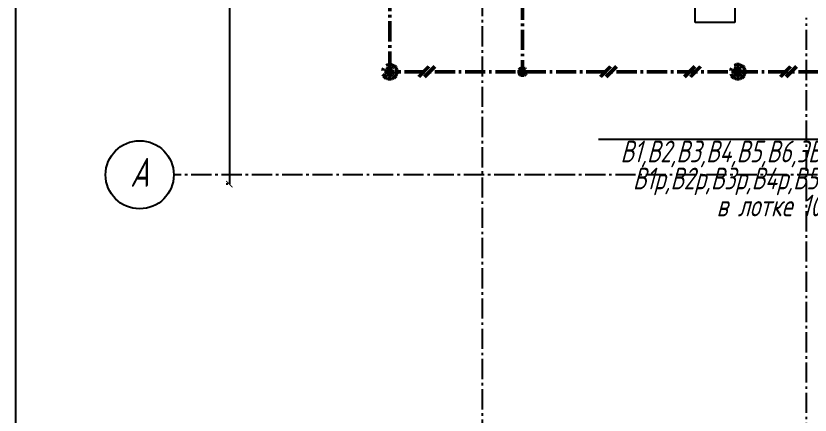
# Model space of a CAD drawing. Header units: millimetres. Extents: x -10490 to 5162, y -5053 to 76.
# Drawn here: x -5553.5 to -5239, y -1553.6 to -1395.2 of the extents above; entities that cross this region are included whole.
import ezdxf
from ezdxf import colors
from ezdxf.entities.mleader import LeaderData, LeaderLine
from ezdxf.math import Vec2, Vec3

# ---------------------------------------------------------------- set-up
doc = ezdxf.new("R2010")
doc.units = ezdxf.units.MM
doc.linetypes.add('gost6', pattern=[12, 8, -1.5, 1, -1.5])
doc.layers.get('Defpoints').update_dxf_attribs({"color": 33})
for name, color, linetype, lineweight in [('Заземление (Вновь)', 6, 'gost6', 50), ('КаБель силовой (Вновь)', 1, 'Continuous', 60), ('Линия выноска', 137, 'Continuous', 25), ('Осевая', 4, 'gost6', 25), ('Размерная', 4, 'Continuous', 25), ('Рамка толстая', 7, 'Continuous', 60), ('Рамка тонкая', 5, 'Continuous', 25), ('Текст', 2, 'Continuous', 25)]:
    doc.layers.add(name, color=color, linetype=linetype, lineweight=lineweight)
doc.styles.add('gost shx', font='gost.shx', dxfattribs={"oblique": 15})
doc.styles.add('SIMPLEX', font='simplex.shx', dxfattribs={"width": 0.7, "oblique": 15})
doc.styles.add('СИМПЛЕКС', font='simplex.shx', dxfattribs={"width": 0.7, "oblique": 15, "height": 500})
doc.dimstyles.new('ISO-25', dxfattribs={"dimtxt": 3, "dimasz": 2.5, "dimexe": 1.25, "dimexo": 0.625, "dimtad": 1, "dimtxsty": 'gost shx', "dimcen": 2.5, "dimclrt": 2, "dimadec": 0, "dimazin": 0, "dimtfac": 1, "dimtmove": 0, "dimatfit": 3, "dimfxl": 1, "dimarcsym": 0})

# ---------------------------------------------------------------- blocks, each defined once
blk = doc.blocks.new('_ArchTick')
at = {"color": 0, "linetype": 'ByBlock', "const_width": 0.15}
blk.add_lwpolyline([(-0.5, -0.5), (0.5, 0.5)], dxfattribs=at)
blk = doc.blocks.new('*D702')
at = {"layer": 'Defpoints', "color": 0, "lineweight": 30, "transparency": 16777216}
for p in [(-5468.98, -1376.21), (-5468.98, -1462.01), (-5468.98, -1462.01)]:
    blk.add_point(p, dxfattribs=at)
at = {"layer": 'Размерная', "color": 0, "lineweight": -2, "transparency": 16777216}
for p, q in [((-5469.6, -1376.21), (-5470.23, -1376.21)), ((-5468.98, -1376.21), (-5468.98, -1462.01)), ((-5469.6, -1462.01), (-5470.23, -1462.01))]:
    blk.add_line(p, q, dxfattribs=at)
at = {"layer": 'Размерная', "color": 0, "lineweight": -2, "transparency": 16777216, "xscale": 2.5, "yscale": 2.5, "zscale": 2.5}
for p, rotation in [((-5468.98, -1376.21), 90), ((-5468.98, -1462.01), 270)]:
    blk.add_blockref('_ArchTick', p, dxfattribs=dict(at, rotation=rotation))
blk = doc.blocks.new('_Oblique')
at = {"color": 0, "linetype": 'ByBlock', "lineweight": -2}
blk.add_line((-0.5, -0.5), (0.5, 0.5), dxfattribs=at)
blk = doc.blocks.new('A$C710D2D3C')
at = {"layer": 'Рамка тонкая'}
for p, q in [((0, 0), (0, 2)), ((0, 2), (5, 2)), ((5, 2), (5, 0))]:
    blk.add_line(p, q, dxfattribs=at)

msp = doc.modelspace()

# ---------------------------------------------------------------- hatches: boundary and pattern name
at = {"layer": 'Заземление (Вновь)'}
for points in [[(-5404.0221, -1417.39169, 1), (-5406.8821, -1417.39169, 1)], [(-5266.1701, -1417.39169, 1), (-5269.0301, -1417.39169, 1)]]:
    msp.add_hatch(color=256, dxfattribs=at).paths.add_polyline_path(points)
h = msp.add_hatch(color=256, dxfattribs=at)
h.paths.add_polyline_path([(-5354.2581, -1417.39169, 0.414213562), (-5352.8281, -1418.82169), (-5352.8281, -1417.39169), (-5351.3981, -1417.39169, 1)])
h.paths.add_polyline_path([(-5351.3981, -1417.39169), (-5352.8281, -1417.39169), (-5352.8281, -1418.82169, 0.414213562)], flags=17)

# ---------------------------------------------------------------- linework, layer by layer
for p, q in [((-5405.4521, -1417.39169), (-5405.4521, -991.82369)), ((-5352.8281, -1364.76769), (-5352.8281, -1417.39169)), ((-5389.93198, -1415.36936), (-5393.97663, -1419.41401)), ((-5387.64398, -1415.36936), (-5391.68863, -1419.41401)), ((-5317.97165, -1415.36936), (-5322.0163, -1419.41401)), ((-5315.68365, -1415.36936), (-5319.7283, -1419.41401)), ((-5284.63722, -1415.36936), (-5288.68187, -1419.41401)), ((-5282.34922, -1415.36936), (-5286.39387, -1419.41401)), ((-5246.7169, -1415.36936), (-5250.76156, -1419.41401)), ((-5244.4289, -1415.36936), (-5248.47356, -1419.41401)), ((-4995.6141, -1417.39169), (-5405.4521, -1417.39169))]:
    msp.add_line(p, q, dxfattribs=at)
for centre, radius in [((-5405.4521, -1417.39169), 2.86), ((-5267.6001, -1417.39169), 2.86), ((-5405.4521, -1417.39169), 1.43), ((-5352.8281, -1417.39169), 1.43), ((-5267.6001, -1417.39169), 1.43)]:
    msp.add_circle(centre, radius, dxfattribs=at)
at = {"layer": 'Осевая'}
for p, q in [((-5368.89904, -1363.34199), (-5368.89904, -1612.72986)), ((-5240.34764, -1612.72904), (-5240.34764, -1395.9618)), ((-4960.07439, -1458.28969), (-5491.00951, -1458.28969))]:
    msp.add_line(p, q, dxfattribs=at)
at = {"layer": 'Рамка толстая', "color": 18, "lineweight": -2, "true_color": 0x000000}
msp.add_line((-5553.53407, -1882.49298), (-5553.53407, -913.86798), dxfattribs=at)
at = {"layer": 'Рамка тонкая'}
msp.add_circle((-5504.50425, -1458.28969), 13.49474, dxfattribs=at)

# ---------------------------------------------------------------- block references
at = {"layer": 'КаБель силовой (Вновь)', "lineweight": 25, "xscale": 3.146000000000001, "yscale": 3.146000000000001, "zscale": 3.146000000000001, "rotation": 180}
msp.add_blockref('A$C710D2D3C', (-5268.75495, -1391.62298), dxfattribs=at)

# ---------------------------------------------------------------- texts
at = {"layer": 'Текст', "insert": (-5508.32921, -1451.61039), "char_height": 11.44, "attachment_point": 1, "style": 'SIMPLEX'}
msp.add_mtext('А', dxfattribs=at)

# ---------------------------------------------------------------- dimensions: what is measured, and where the dimension line sits
at = {"layer": 'Размерная'}
dim = msp.add_linear_dim(base=(-5468.97668, -1462.0066), p1=(-5468.97668, -1376.2066), p2=(-5468.97668, -1462.0066), angle=90, text=' ', dimstyle='ISO-25', override={"dimlfac": 100, "dimrnd": 500, "dimblk1": 'ArchTick', "dimblk2": 'ArchTick', "dimsah": 1}, dxfattribs=at)
dim.commit()
dim.dimension.update_dxf_attribs({"geometry": '*D702', "text_midpoint": (-5468.97668, -1419.1066)})

# ---------------------------------------------------------------- leaders
at = {"layer": 'Линия выноска'}
ml = msp.add_multileader_mtext('Standard', dxfattribs=at)
ml.set_content('\\pxsm0.75;35-Н1\\PВ1,В2,В3,В4,В5,В6,ЭВ1,ЭВ2-К1\\PВ1р,В2р,В3р,В4р,В5р,В6р-К1\\Pв лотке 100х200мм', color=2, style='СИМПЛЕКС')
ml.set_leader_properties()
ml.set_arrow_properties(name='OBLIQUE')
ml.build(insert=Vec2(0, 0))
ml.multileader.update_dxf_attribs({"text_left_attachment_type": 6, "text_right_attachment_type": 6, "dogleg_length": 0, "arrow_head_size": 5.72})
ctx = ml.context
ctx.base_point, ctx.char_height, ctx.arrow_head_size, ctx.landing_gap_size, ctx.plane_origin = Vec3(-5349.23984, -1444.30612), 8.58, 5.72, 5.72, Vec3(-5036.8022, -1477.79007)
ctx.left_attachment, ctx.right_attachment, ctx.text_align_type = 6, 6, 2
notes = []
notes.append((ctx, [(1, (1, 1, 0), (-5197.36283, -1444.30612), (-1, 0), 0, [(1, [(-5162.56858, -1391.65169), (-5151.80912, -1394.51169)], 0, [])])]))
ctx.mtext.insert, ctx.mtext.alignment, ctx.mtext.flow_direction = Vec3(-5203.08283, -1434.01012), 3, 5
for ctx, leaders in notes:
    for number, flags, end, landing, length, lines in leaders:
        leader = LeaderData()
        leader.index, (leader.has_last_leader_line, leader.has_dogleg_vector, leader.attachment_direction) = number, flags
        leader.last_leader_point, leader.dogleg_vector, leader.dogleg_length = Vec3(end), Vec3(landing), length
        for number, points, colour, breaks in lines:
            line = LeaderLine()
            line.index, line.vertices, line.color, line.breaks = number, Vec3.list(points), colors.encode_raw_color(colour), breaks
            leader.lines.append(line)
        ctx.leaders.append(leader)

doc.saveas('drawing.dxf')
